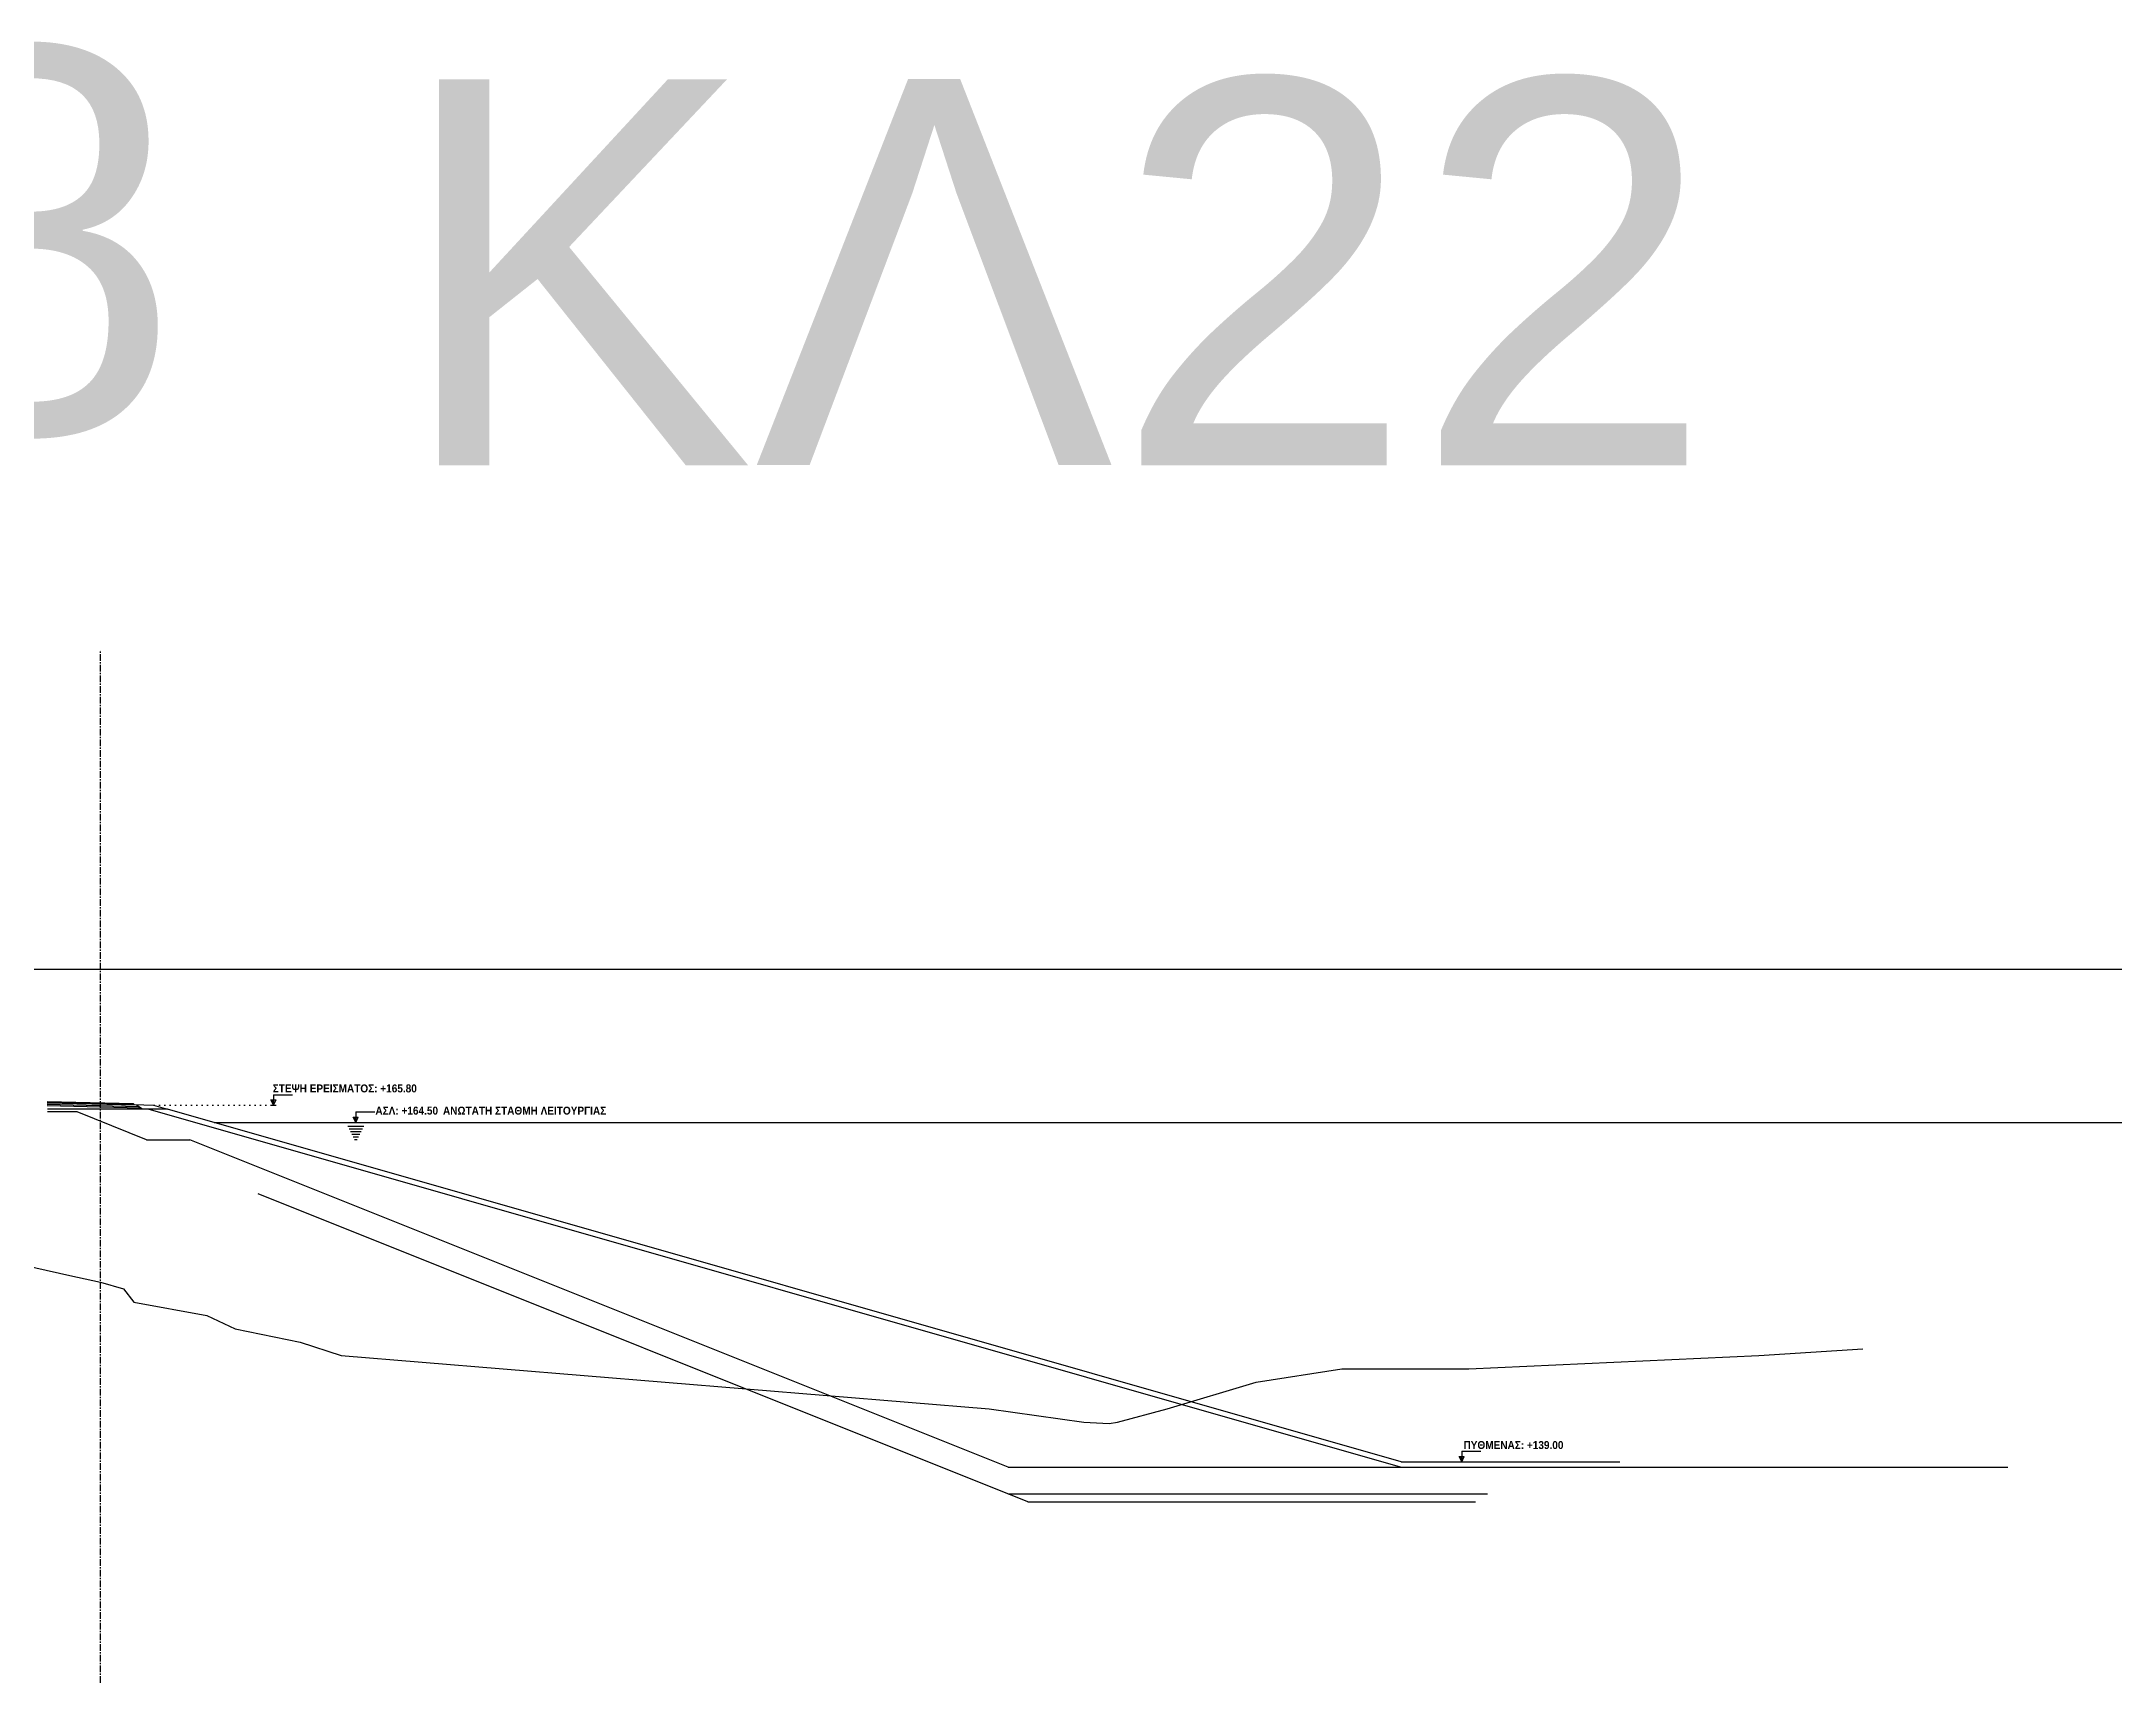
# Model space of a CAD drawing. Header units: millimetres. Extents: x 0 to 21250, y -160 to 246.
# Drawn here: x 3890.6 to 4046.5, y 122.9 to 245.7 of the extents above; entities that cross this region are included whole.
import ezdxf
from ezdxf.enums import TextEntityAlignment as Align

# ---------------------------------------------------------------- set-up
doc = ezdxf.new("R2010")
doc.units = ezdxf.units.MM
doc.linetypes.add('ACAD_ISO07W100', pattern=[3, 0, -3])
doc.linetypes.add('AXONAS', pattern=[7, 5, -1, 0, -1])
doc.layers.add('_Ν_nonPLOT', color=2, linetype='Continuous', plot=False)
doc.layers.add('_Ν_ΟΔΟ_ΑΞΟΝΕΣ', color=1, linetype='AXONAS', lineweight=30)
for name, color, linetype in [('DIM', 7, 'Continuous'), ('ΠΡΟ_1B-ΑΡΓ ΠΥΡΗΝΑΣ', 25, 'Continuous'), ('ΠΡΟ_2-ΛΕΠΤΟ ΦΙΛΤΡΟ', 85, 'Continuous'), ('ΠΡΟ_5-ΕΞΩΤ-ΣΩΜΑ ΣΤΗΡΙΞΗΣ', 45, 'Continuous'), ('ΠΡΟ_E1-ΛΙΘΟΡΡΙΠΗ ΑΝΑΝΤΗ', 7, 'Continuous'), ('ΠΡΟ_E2-ΛΙΘΟΡΡΙΠΗ ΚΑΤΑΝΤΙ', 7, 'Continuous'), ('ΠΡΟ_Εδαφος', 3, 'Continuous'), ('ΠΡΟ_ΕΚΣΚΑΦΕΣ', 1, 'Continuous'), ('ΠΡΟ_ΟΔΟ_ΑΣΦΑΛΤΙΚΑ', 5, 'Continuous'), ('ΠΡΟ_ΟΔΟ_ΕΡΕΙΣΜΑ', 3, 'Continuous'), ('ΠΡΟ_ΟΔΟΣΤΡΩΣΙΑ', 40, 'Continuous'), ('ΠΡΟ_ΣΤΑΘΜΕΣ ΝΕΡΟΥ', 150, 'ZIGZAG')]:
    doc.layers.add(name, color=color, linetype=linetype)
doc.styles.add('ARIAL', font='arialbd.ttf')
doc.styles.get("Standard").update_dxf_attribs({"font": 'arial.ttf'})
doc.linetypes.add('ZIGZAG', pattern='A,0.0001,-0.2,[131,ltypeshp.shx,S=0.2,R=0,X=-0.2,Y=0],-0.4,[131,ltypeshp.shx,S=0.2,R=180,X=0.2,Y=0],-0.2', length=0.8001)

# ---------------------------------------------------------------- blocks, each defined once
blk = doc.blocks.new('A$C328C5918')
at = {"layer": 'DIM'}
h = blk.add_hatch(color=150, dxfattribs=at)
h.dxf.hatch_style = 1
h.paths.add_polyline_path([(0, 0), (0, 0.4), (-0.19, 0.4)])
at = {"layer": 'DIM', "color": 150, "linetype": 'Continuous'}
for p, q in [((0, 0), (-0.19, 0.4)), ((-0.19, 0.4), (0.19, 0.4)), ((0, 0.8), (0, 0)), ((0, 0), (0.19, 0.4))]:
    blk.add_line(p, q, dxfattribs=at)
at = {"layer": 'DIM', "color": 150}
for p, q in [((0, 0.8), (1.43, 0.8)), ((-0.6, -0.26), (0.6, -0.26)), ((-0.5, -0.46), (0.5, -0.46)), ((-0.4, -0.66), (0.4, -0.66)), ((-0.3, -0.86), (0.3, -0.86)), ((-0.2, -1.06), (0.2, -1.06)), ((-0.1, -1.26), (0.1, -1.26))]:
    blk.add_line(p, q, dxfattribs=at)
blk = doc.blocks.new('A$C1D7D0A12')
at = {"layer": 'DIM'}
h = blk.add_hatch(color=256, dxfattribs=at)
h.dxf.hatch_style = 1
h.paths.add_polyline_path([(0, 0), (0, 0.4), (-0.19, 0.4)])
at = {"layer": 'DIM', "linetype": 'Continuous'}
for p, q in [((0, 0), (-0.19, 0.4)), ((-0.19, 0.4), (0.19, 0.4)), ((-0.19, 0), (0.19, 0)), ((0, 0.8), (0, 0)), ((0, 0), (0.19, 0.4))]:
    blk.add_line(p, q, dxfattribs=at)
at = {"layer": 'DIM'}
blk.add_line((0, 0.8), (1.43, 0.8), dxfattribs=at)

msp = doc.modelspace()

# ---------------------------------------------------------------- linework, layer by layer
at = {"layer": '_Ν_nonPLOT'}
msp.add_line((21249.69, 176), (0, 176), dxfattribs=at)
at = {"layer": '_Ν_ΟΔΟ_ΑΞΟΝΕΣ', "ltscale": 0.1}
msp.add_line((3895.04, 0), (3895.04, 200), dxfattribs=at)
at = {"layer": 'ΠΡΟ_1B-ΑΡΓ ΠΥΡΗΝΑΣ'}
for p, q in [((3893.29, 165.3), (3891.07, 165.3)), ((3898.51, 163.21), (3893.29, 165.3)), ((3898.51, 163.21), (3901.76, 163.21)), ((3963.28, 138.6), (3901.76, 163.21)), ((3963.28, 138.6), (4038.43, 138.6))]:
    msp.add_line(p, q, dxfattribs=at)
at = {"layer": 'ΠΡΟ_2-ΛΕΠΤΟ ΦΙΛΤΡΟ'}
msp.add_line((3963.28, 136.6), (3999.32, 136.6), dxfattribs=at)
at = {"layer": 'ΠΡΟ_5-ΕΞΩΤ-ΣΩΜΑ ΣΤΗΡΙΞΗΣ'}
for p, q in [((3898.67, 165.5), (3891.06, 165.5)), ((3992.78, 138.6), (3898.63, 165.5))]:
    msp.add_line(p, q, dxfattribs=at)
at = {"layer": 'ΠΡΟ_E1-ΛΙΘΟΡΡΙΠΗ ΑΝΑΝΤΗ'}
for q in [(3900.09, 165.5), (4009.27, 139)]:
    msp.add_line((3992.84, 139), q, dxfattribs=at)
msp.add_lwpolyline([(3900.09, 165.5), (3898.67, 165.5)], dxfattribs=at)
at = {"layer": 'ΠΡΟ_E2-ΛΙΘΟΡΡΙΠΗ ΚΑΤΑΝΤΙ', "linetype": 'ACAD_ISO07W100', "ltscale": 0.1}
msp.add_line((3899.04, 165.8), (3907.86, 165.8), dxfattribs=at)
at = {"layer": 'ΠΡΟ_Εδαφος'}
msp.add_lwpolyline([(3805.04, 195.1), (3808.41, 195), (3888.42, 154), (3892.75, 153), (3895.04, 152.5), (3896.77, 152), (3897.55, 151), (3903.04, 150), (3905.18, 149), (3910.07, 148), (3913.15, 147), (3961.85, 143), (3968.99, 142), (3970.89, 141.9), (3971.52, 142), (3975.25, 143), (3981.93, 145), (3988.38, 146), (3997.92, 146), (4019.72, 147), (4027.53, 147.5)], dxfattribs=at)
at = {"layer": 'ΠΡΟ_ΕΚΣΚΑΦΕΣ'}
for q in [(3906.91, 159.15), (3998.42, 136)]:
    msp.add_line((3964.78, 136), q, dxfattribs=at)
at = {"layer": 'ΠΡΟ_ΟΔΟ_ΑΣΦΑΛΤΙΚΑ', "linetype": 'Continuous', "lineweight": -3, "ltscale": 2}
for p, q in [((3897.54, 165.9), (3891.05, 166.06)), ((3897.59, 165.85), (3891.05, 166.01))]:
    msp.add_line(p, q, dxfattribs=at)
msp.add_lwpolyline([(3897.55, 165.85), (3897.55, 165.88), (3897.54, 165.9)], dxfattribs=at)
at = {"layer": 'ΠΡΟ_ΟΔΟ_ΑΣΦΑΛΤΙΚΑ', "linetype": 'Continuous', "lineweight": -3, "ltscale": 2, "flags": 128}
msp.add_lwpolyline([(3897.59, 165.85), (3897.6, 165.83), (3897.6, 165.8)], dxfattribs=at)
at = {"layer": 'ΠΡΟ_ΟΔΟ_ΕΡΕΙΣΜΑ', "linetype": 'Continuous', "lineweight": -3, "ltscale": 2}
msp.add_lwpolyline([(3897.59, 165.85), (3899.04, 165.8), (3900.09, 165.5)], dxfattribs=at)
at = {"layer": 'ΠΡΟ_ΟΔΟΣΤΡΩΣΙΑ'}
for p, q in [((3897.75, 165.8), (3891.05, 165.96)), ((3897.91, 165.69), (3891.05, 165.86)), ((3898.06, 165.59), (3891.05, 165.76)), ((3898.2, 165.5), (3897.75, 165.8))]:
    msp.add_line(p, q, dxfattribs=at)
at = {"layer": 'ΠΡΟ_ΣΤΑΘΜΕΣ ΝΕΡΟΥ', "ltscale": 0.1}
msp.add_lwpolyline([(3903.59, 164.5), (4098.52, 164.5)], dxfattribs=at)

# ---------------------------------------------------------------- block references
at = {"layer": 'DIM'}
for p in [(3908.06, 165.8), (3997.39, 139)]:
    msp.add_blockref('A$C1D7D0A12', p, dxfattribs=at)
at = {"layer": 'ΠΡΟ_ΣΤΑΘΜΕΣ ΝΕΡΟΥ'}
msp.add_blockref('A$C328C5918', (3914.24, 164.5), dxfattribs=at)

# ---------------------------------------------------------------- texts
for s, height, p in [('8', 29, (3878.59, 216.31)), ('KΛ22', 29.004, (3917.17, 213.9))]:
    msp.add_text(s, height=height).set_placement(p)
at = {"layer": 'DIM', "style": 'ARIAL', "width": 0.9}
for s, p in [('ΣΤΕΨΗ ΕΡΕΙΣΜΑΤΟΣ: +165.80', (3908, 166.77)), ('ΠΥΘΜΕΝΑΣ: +139.00', (3997.52, 139.97))]:
    msp.add_text(s, height=0.6, dxfattribs=at).set_placement(p)
at = {"layer": 'DIM', "color": 150, "style": 'ARIAL', "width": 0.9}
msp.add_text('ΑΣΛ: +164.50', height=0.6, dxfattribs=at).set_placement((3915.72, 165.1))
msp.add_text('ΑΝΩΤΑΤΗ ΣΤΑΘΜΗ ΛΕΙΤΟΥΡΓΙΑΣ', height=0.6, dxfattribs=at).set_placement((3933.07, 165.1), align=Align.RIGHT)

doc.saveas('drawing.dxf')
